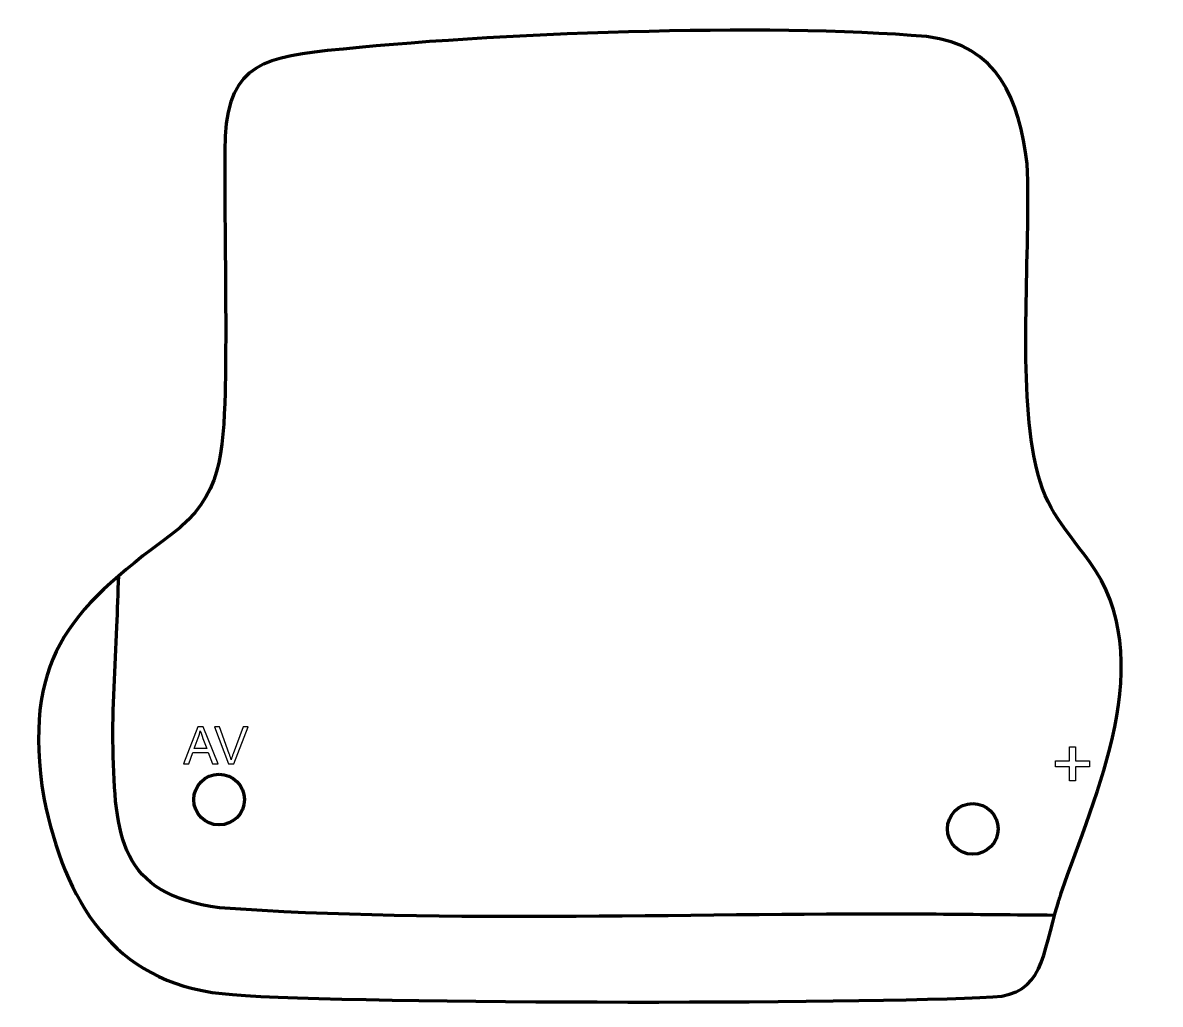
# Model space of a CAD drawing. Header units: millimetres. Extents: x 955 to 1516, y 66 to 550.
import ezdxf

# ---------------------------------------------------------------- set-up
doc = ezdxf.new("R2010")
doc.units = ezdxf.units.MM
doc.header["$MEASUREMENT"] = 0
doc.layers.add('layer 2', color=7, linetype='Continuous')
doc.layers.add('layer 3', color=7, linetype='Continuous')

msp = doc.modelspace()

# ---------------------------------------------------------------- linework, layer by layer
at = {"layer": 'layer 2', "color": 142, "lineweight": 200}
for centre in [(1051.6859, 166.9728), (1423.4919, 152.5532)]:
    msp.add_ellipse(centre, major_axis=(0, 12.5), ratio=1, dxfattribs=at)
at = {"layer": 'layer 2', "color": 140, "lineweight": 158}
msp.add_open_spline([(1463.8533, 109.9004), (1444.3623, 110.0693), (1424.8712, 110.2383), (1405.3802, 110.4072), (1405.3802, 110.4072), (1292.6019, 111.3846), (1162.7815, 105.5206), (1051.8949, 113.6246), (1051.8949, 113.6246), (1002.4609, 120.3275), (1000.355, 149.2188), (999.3555, 192.3017), (999.3555, 192.3017), (998.8943, 212.1778), (1000.5734, 232.284), (1001.2918, 252.1652), (1001.2918, 252.1652), (1001.5833, 260.5694), (1001.8764, 268.9735), (1002.17, 277.3776)], degree=3, knots=[0, 0, 0, 0, 0.16666667, 0.16666667, 0.16666667, 0.16666667, 0.33333333, 0.33333333, 0.33333333, 0.33333333, 0.5, 0.5, 0.5, 0.5, 0.66666667, 0.66666667, 0.66666667, 0.66666667, 1, 1, 1, 1], dxfattribs=at)
at = {"layer": 'layer 2', "color": 142}
for points, knots in [([(1034.1527, 184.6689), (1034.1527, 184.6689), (1041.1292, 202.8553), (1041.1292, 202.8553), (1041.1292, 202.8553), (1041.1292, 202.8553), (1043.7751, 202.8553), (1043.7751, 202.8553), (1043.7751, 202.8553), (1043.7751, 202.8553), (1051.1792, 184.6689), (1051.1792, 184.6689), (1051.1792, 184.6689), (1051.1792, 184.6689), (1048.4402, 184.6689), (1048.4402, 184.6689), (1048.4402, 184.6689), (1048.4402, 184.6689), (1046.3362, 190.1807), (1046.3362, 190.1807), (1046.3362, 190.1807), (1046.3362, 190.1807), (1038.6781, 190.1807), (1038.6781, 190.1807), (1038.6781, 190.1807), (1038.6781, 190.1807), (1036.7054, 184.6689), (1036.7054, 184.6689), (1036.7054, 184.6689), (1036.7054, 184.6689), (1034.1527, 184.6689), (1034.1527, 184.6689)], [0, 0, 0, 0, 0.11111111, 0.11111111, 0.11111111, 0.11111111, 0.22222222, 0.22222222, 0.22222222, 0.22222222, 0.33333333, 0.33333333, 0.33333333, 0.33333333, 0.44444444, 0.44444444, 0.44444444, 0.44444444, 0.55555556, 0.55555556, 0.55555556, 0.55555556, 0.66666667, 0.66666667, 0.66666667, 0.66666667, 0.77777778, 0.77777778, 0.77777778, 0.77777778, 1, 1, 1, 1]), ([(1056.3862, 184.6689), (1056.3862, 184.6689), (1049.3589, 202.8553), (1049.3589, 202.8553), (1049.3589, 202.8553), (1049.3589, 202.8553), (1051.9666, 202.8553), (1051.9666, 202.8553), (1051.9666, 202.8553), (1051.9666, 202.8553), (1056.691, 189.6388), (1056.691, 189.6388), (1056.691, 189.6388), (1057.0678, 188.5805), (1057.3895, 187.5899), (1057.6435, 186.6628), (1057.6435, 186.6628), (1057.9229, 187.6576), (1058.2489, 188.6482), (1058.6214, 189.6388), (1058.6214, 189.6388), (1058.6214, 189.6388), (1063.5236, 202.8553), (1063.5236, 202.8553), (1063.5236, 202.8553), (1063.5236, 202.8553), (1065.9789, 202.8553), (1065.9789, 202.8553), (1065.9789, 202.8553), (1065.9789, 202.8553), (1058.8881, 184.6689), (1058.8881, 184.6689), (1058.8881, 184.6689), (1058.8881, 184.6689), (1056.3862, 184.6689), (1056.3862, 184.6689)], [0, 0, 0, 0, 0.1, 0.1, 0.1, 0.1, 0.2, 0.2, 0.2, 0.2, 0.3, 0.3, 0.3, 0.3, 0.4, 0.4, 0.4, 0.4, 0.5, 0.5, 0.5, 0.5, 0.6, 0.6, 0.6, 0.6, 0.7, 0.7, 0.7, 0.7, 0.8, 0.8, 0.8, 0.8, 1, 1, 1, 1]), ([(1039.3851, 192.1365), (1039.3851, 192.1365), (1045.5827, 192.1365), (1045.5827, 192.1365), (1045.5827, 192.1365), (1045.5827, 192.1365), (1043.6862, 197.1784), (1043.6862, 197.1784), (1043.6862, 197.1784), (1043.1147, 198.7109), (1042.6829, 199.9766), (1042.3823, 200.9757), (1042.3823, 200.9757), (1042.1325, 199.7904), (1041.7981, 198.6262), (1041.379, 197.4747), (1041.379, 197.4747), (1041.379, 197.4747), (1039.3851, 192.1365), (1039.3851, 192.1365)], [0, 0, 0, 0, 0.16666667, 0.16666667, 0.16666667, 0.16666667, 0.33333333, 0.33333333, 0.33333333, 0.33333333, 0.5, 0.5, 0.5, 0.5, 0.66666667, 0.66666667, 0.66666667, 0.66666667, 1, 1, 1, 1]), ([(1474.1695, 176.2906), (1474.1695, 176.2906), (1474.1695, 183.2051), (1474.1695, 183.2051), (1474.1695, 183.2051), (1474.1695, 183.2051), (1481.0486, 183.2051), (1481.0486, 183.2051), (1481.0486, 183.2051), (1481.0486, 183.2051), (1481.0486, 186.0979), (1481.0486, 186.0979), (1481.0486, 186.0979), (1481.0486, 186.0979), (1474.1695, 186.0979), (1474.1695, 186.0979), (1474.1695, 186.0979), (1474.1695, 186.0979), (1474.1695, 192.977), (1474.1695, 192.977), (1474.1695, 192.977), (1474.1695, 192.977), (1471.2414, 192.977), (1471.2414, 192.977), (1471.2414, 192.977), (1471.2414, 192.977), (1471.2414, 186.0979), (1471.2414, 186.0979), (1471.2414, 186.0979), (1471.2414, 186.0979), (1464.3622, 186.0979), (1464.3622, 186.0979), (1464.3622, 186.0979), (1464.3622, 186.0979), (1464.3622, 183.2051), (1464.3622, 183.2051), (1464.3622, 183.2051), (1464.3622, 183.2051), (1471.2414, 183.2051), (1471.2414, 183.2051), (1471.2414, 183.2051), (1471.2414, 183.2051), (1471.2414, 176.2906), (1471.2414, 176.2906), (1471.2414, 176.2906), (1471.2414, 176.2906), (1474.1695, 176.2906), (1474.1695, 176.2906)], [0, 0, 0, 0, 0.07692308, 0.07692308, 0.07692308, 0.07692308, 0.15384615, 0.15384615, 0.15384615, 0.15384615, 0.23076923, 0.23076923, 0.23076923, 0.23076923, 0.30769231, 0.30769231, 0.30769231, 0.30769231, 0.38461538, 0.38461538, 0.38461538, 0.38461538, 0.46153846, 0.46153846, 0.46153846, 0.46153846, 0.53846154, 0.53846154, 0.53846154, 0.53846154, 0.61538462, 0.61538462, 0.61538462, 0.61538462, 0.69230769, 0.69230769, 0.69230769, 0.69230769, 0.76923077, 0.76923077, 0.76923077, 0.76923077, 0.84615385, 0.84615385, 0.84615385, 0.84615385, 1, 1, 1, 1])]:
    msp.add_open_spline(points, degree=3, knots=knots, dxfattribs=at)
at = {"layer": 'layer 3', "color": 242, "lineweight": 158}
msp.add_open_spline([(1467.1789, 121.0013), (1483.9421, 169.5525), (1515.9986, 236.5659), (1481.1849, 284.1487), (1481.1849, 284.1487), (1466.7763, 303.8422), (1458.4795, 310.9894), (1453.6944, 336.5271), (1453.6944, 336.5271), (1445.9101, 378.0723), (1452.1321, 436.4403), (1450.3597, 480.5684), (1450.3597, 480.5684), (1446.5818, 511.8791), (1435.944, 539.3895), (1400.6967, 543.296), (1400.6967, 543.296), (1322.4602, 550.1398), (1185.5138, 545.0268), (1105.1508, 536.3809), (1105.1508, 536.3809), (1069.5952, 532.5557), (1054.7312, 527.0477), (1054.4517, 487.04), (1054.4517, 487.04), (1054.3157, 447.3589), (1055.4746, 407.3969), (1054.6338, 367.7732), (1054.6338, 367.7732), (1053.5631, 338.695), (1053.5087, 316.2038), (1027.8836, 297.5463), (1027.8836, 297.5463), (976.1426, 259.5309), (954.8231, 235.1471), (965.1768, 167.7777), (965.1768, 167.7777), (975.804, 116.7785), (999.2659, 77.0879), (1053.1742, 71.273), (1053.1742, 71.273), (1101.5522, 66.0546), (1371.3583, 66.1298), (1433.3764, 69.6398), (1433.3764, 69.6398), (1458.432, 71.0579), (1457.601, 89.8244), (1465.5991, 115.9419), (1465.5991, 115.9419), (1466.1872, 117.8624), (1466.7799, 119.7817), (1467.3731, 121.7008)], degree=3, knots=[0, 0, 0, 0, 0.07142857, 0.07142857, 0.07142857, 0.07142857, 0.14285714, 0.14285714, 0.14285714, 0.14285714, 0.21428571, 0.21428571, 0.21428571, 0.21428571, 0.28571429, 0.28571429, 0.28571429, 0.28571429, 0.35714286, 0.35714286, 0.35714286, 0.35714286, 0.42857143, 0.42857143, 0.42857143, 0.42857143, 0.5, 0.5, 0.5, 0.5, 0.57142857, 0.57142857, 0.57142857, 0.57142857, 0.64285714, 0.64285714, 0.64285714, 0.64285714, 0.71428571, 0.71428571, 0.71428571, 0.71428571, 0.78571429, 0.78571429, 0.78571429, 0.78571429, 0.85714286, 0.85714286, 0.85714286, 0.85714286, 1, 1, 1, 1], dxfattribs=at)

doc.saveas('drawing.dxf')
